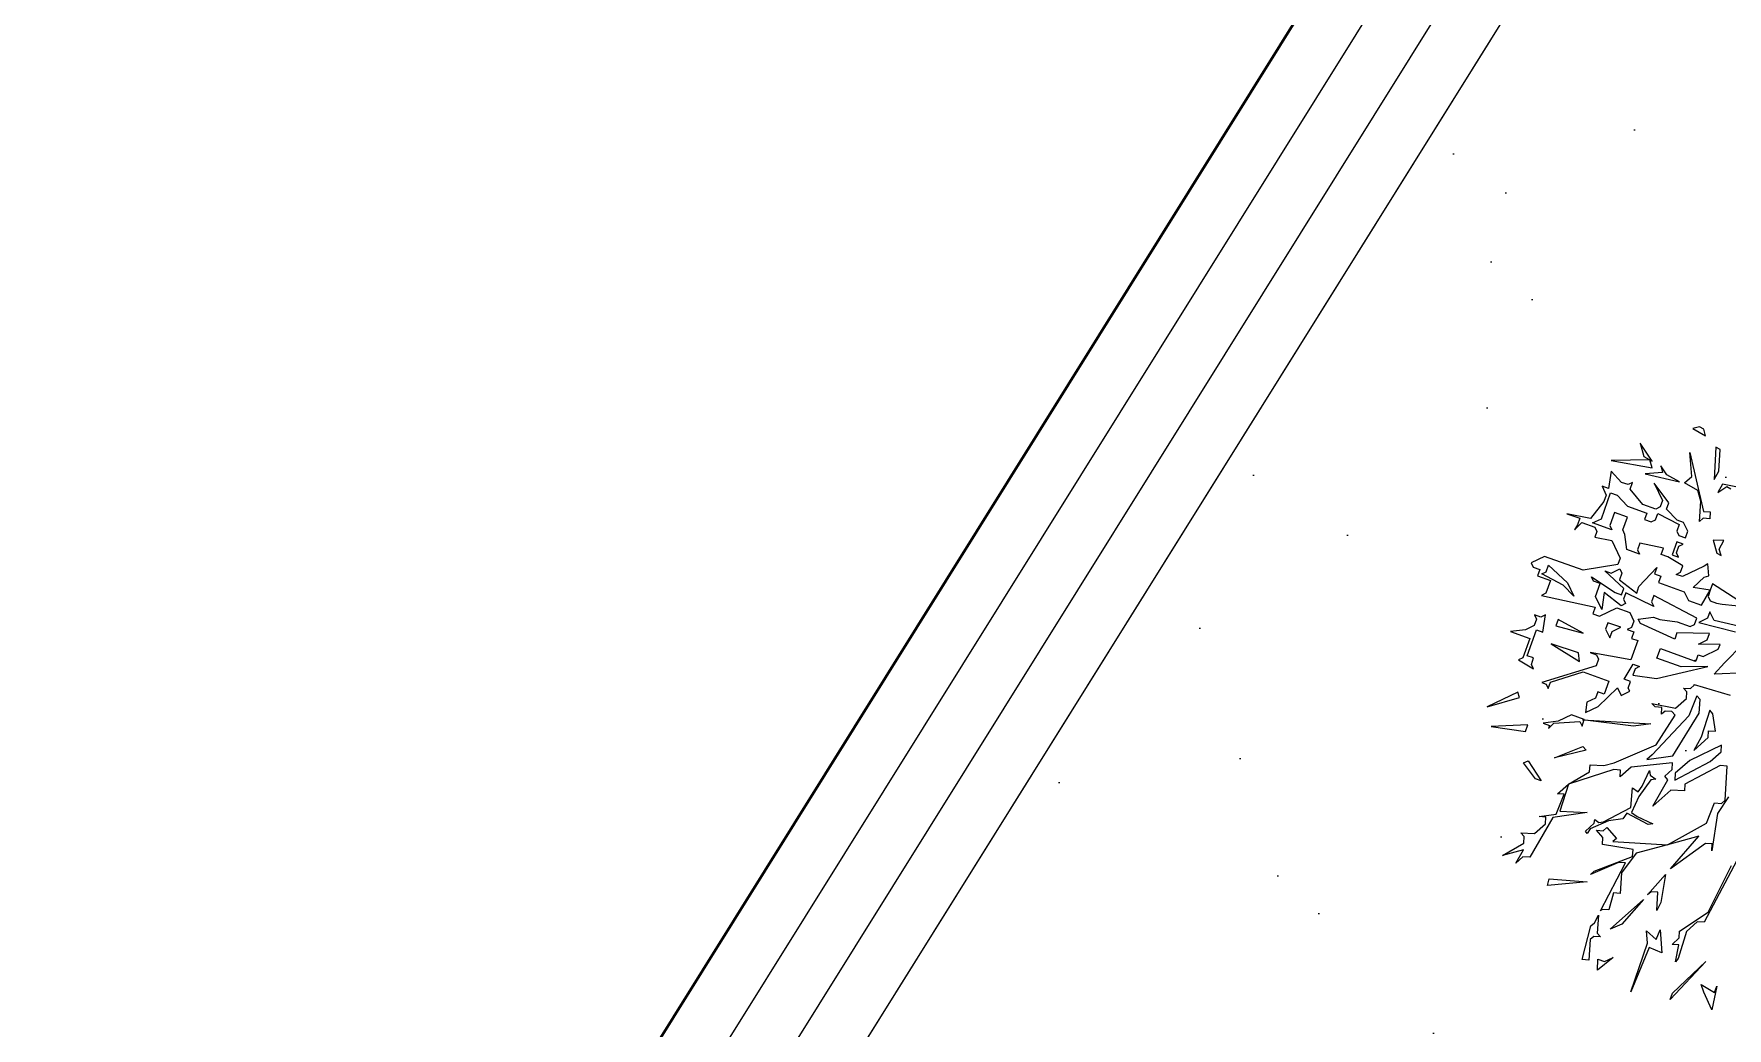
# Model space of a CAD drawing. Header units: millimetres. Extents: x -38151500 to -28914887, y -20564105 to -20349562.
# Drawn here: x -32290835 to -32287940, y -20497783 to -20496082 of the extents above; entities that cross this region are included whole.
import ezdxf
from ezdxf.xclip import XClip

# ---------------------------------------------------------------- set-up
doc = ezdxf.new("R2010")
doc.units = ezdxf.units.MM
doc.header["$MEASUREMENT"] = 0
doc.header["$XCLIPFRAME"] = 0
doc.layers.add('!!! ПОДОСНОВА', color=7, linetype='Continuous')
for name, color, linetype, lineweight in [('Новый_ГП_Граница участка_Ном._пера__1', 1, 'Continuous', 40), ('Новый_ГП_Ограждение_Ном._пера__152', 152, 'Continuous', 18), ('Новый_ГП_озеленение_газон_Ном._пера__74', 74, 'Continuous', 20), ('Новый_ГП_озеленение_газон_Ном._пера__94', 94, 'Continuous', 5), ('Новый_ГП_озеленение_кустарники_Ном._пера__10', 75, 'Continuous', 5), ('Чертеж_1_Новый_ГП_Топография_Ном._пера__253', 252, 'Continuous', 18)]:
    doc.layers.add(name, color=color, linetype=linetype, lineweight=lineweight)
doc.linetypes.add('МЕЖА', pattern='A,0,[7,РіРµРЅРїРїР»Р°РЅ 2025_06_18 dima РІР°СЂРёР°РЅС‚ 21.Shx,S=39.68254,R=0,X=0,Y=1.38778e-17],-5480,0', length=5480)
doc.linetypes.add('Новофедоровское_снт 28_07$0$МЕЖА', pattern='A,0,[5,РіРµРЅРїРїР»Р°РЅ 2025_06_18 dima РІР°СЂРёР°РЅС‚ 21.Shx,S=46.746032,R=0,X=0,Y=6.93889e-18],-6500,0', length=6500)
pattern_1 = [(37.5, (5813926.6, -7295.8), (-24.0004694, 734.119856), [0, -579.12, 0, -647.7, 0, -619.125]), (7.5, (5813926.6, -7295.8), (674.284925, 1075.23765), [0, -312.42, 0, -521.97, 0, -200.025]), (327.5, (5813458, -7295.8), (1186.488555, 2.155777), [0, -190.5, 0, -685.8, 0, -895.35]), (317.5, (5813458, -7295.8), (1145.334679, 334.393985), [0, -95.25, 0, -449.58, 0, -514.35])]

# ---------------------------------------------------------------- blocks, each defined once
blk = doc.blocks.new('Чертеж_5_1', base_point=(5813926.6, -7295.8))
at = {"layer": 'Чертеж_1_Новый_ГП_Топография_Ном._пера__253', "color": 252, "linetype": 'Новофедоровское_снт 28_07$0$МЕЖА', "lineweight": 18, "flags": 128}
blk.add_lwpolyline([(-32277303.4, -20473795.8), (-32257903.4, -20485775.8), (-32255433.4, -20481775.8), (-32250993.4, -20493825.8), (-32260723.4, -20507435.8), (-32259863.4, -20507995.8), (-32271223.4, -20523485.8), (-32271553.4, -20524025.8), (-32271823.4, -20523855.8), (-32296303.4, -20508275.8), (-32285623.4, -20491165.8), (-32287333.4, -20490045.8)], close=True, dxfattribs=at)

msp = doc.modelspace()

# ---------------------------------------------------------------- hatches: boundary and pattern name
at = {"layer": 'Новый_ГП_озеленение_газон_Ном._пера__74', "linetype": 'Continuous', "lineweight": 20}
h = msp.add_hatch(dxfattribs=at)
h.set_pattern_fill('AR_SAND_0003', color=74, style=0, pattern_type=2)
h.set_pattern_definition(pattern_1)
h.paths.add_polyline_path([(-32293694.96, -20504663.52), (-32291903.63, -20505783.03), (-32281275.83, -20488776.26), (-32284827.17, -20486556.57), (-32286924.7, -20489954.85), (-32285213.47, -20491075.66)])
h = msp.add_hatch(dxfattribs=at)
h.set_pattern_fill('AR_SAND_0003', color=74, style=0, pattern_type=2)
h.set_pattern_definition(pattern_1)
h.paths.add_polyline_path([(-32295187.89, -20507055.27), (-32295891.42, -20508182.38), (-32271650.86, -20523609.99), (-32271472.77, -20523318.57), (-32262368.35, -20510904.18), (-32264459.18, -20509597.51, -0.3182453), (-32269283.52, -20512515.76, -0.0136448), (-32271797.63, -20512471.26, 0.258872), (-32276124, -20514421.77, -0.3493763), (-32282189.52, -20515267.92, -0.1724048), (-32287351.04, -20507894.33, -0.0780291), (-32287587.46, -20504732.63, -0.2668386), (-32285174.3, -20501040.41, -0.0041241), (-32283066.91, -20500287.26, 0.3045295), (-32282279.76, -20499281.03, -0.0082483), (-32282381.92, -20498396.73), (-32285061.68, -20496722.07), (-32291058.51, -20506317.62), (-32290179.38, -20506867.03), (-32291662.99, -20509241.3)])

# ---------------------------------------------------------------- linework, layer by layer
at = {"layer": 'Новый_ГП_Граница участка_Ном._пера__1', "color": 1, "linetype": 'МЕЖА', "lineweight": 40}
msp.add_lwpolyline([(-32277303.38, -20473795.8), (-32257903.38, -20485775.8), (-32255433.38, -20481775.8), (-32250993.38, -20493825.8), (-32260723.38, -20507435.8), (-32259863.38, -20507995.8), (-32271223.38, -20523485.8), (-32271553.38, -20524025.8), (-32271823.38, -20523855.8), (-32296303.38, -20508275.8), (-32285623.38, -20491165.8), (-32287333.38, -20490045.8)], close=True, dxfattribs=at)
at = {"layer": 'Новый_ГП_Ограждение_Ном._пера__152', "color": 152, "linetype": 'Continuous', "lineweight": 18}
msp.add_lwpolyline([(-32277238.26, -20474071.07), (-32257838.29, -20486051.05), (-32255479.03, -20482230.38), (-32251217.65, -20493795.6), (-32261007.57, -20507489.41), (-32260149.7, -20508048.02), (-32271389.64, -20523374.32), (-32271618.64, -20523749.03), (-32296028.74, -20508213.52), (-32285350.11, -20491105.7), (-32287060.93, -20489985.17)], close=True, dxfattribs=at)
msp.add_lwpolyline([(-32293777.29, -20504795.4), (-32293946.95, -20504689.5), (-32285486.74, -20491135.75), (-32287197.16, -20490015.48), (-32284580.46, -20485776.07), (-32284410.81, -20485881.99), (-32286924.7, -20489954.85), (-32285213.47, -20491075.66), (-32293777.34, -20504795.49)], dxfattribs=at)
at = {"layer": 'Новый_ГП_озеленение_газон_Ном._пера__94', "color": 94, "linetype": 'Continuous', "lineweight": 5}
msp.add_lwpolyline([(-32284827.17, -20486556.57), (-32286924.7, -20489954.85), (-32285213.47, -20491075.66), (-32293694.96, -20504663.52), (-32291903.63, -20505783.03), (-32281275.83, -20488776.26)], close=True, dxfattribs=at)
at = {"layer": 'Новый_ГП_озеленение_кустарники_Ном._пера__10', "color": 75, "linetype": 'Continuous', "lineweight": 5}
for p, q in [((-32287987.39, -20496754.36), (-32287998.66, -20496757.48)), ((-32287998.66, -20496757.48), (-32287977.07, -20496769.71)), ((-32287980.19, -20496758.43), (-32287987.39, -20496754.36)), ((-32287977.07, -20496769.71), (-32287980.19, -20496758.43)), ((-32288068.21, -20496813.16), (-32288088.85, -20496782.46)), ((-32288088.85, -20496782.46), (-32288082.61, -20496805.01)), ((-32287959.55, -20496789.14), (-32287962.41, -20496844.55)), ((-32287952.35, -20496793.21), (-32287959.55, -20496789.14)), ((-32287954.26, -20496830.16), (-32287952.35, -20496793.21)), ((-32288072.26, -20496811.25), (-32288138.34, -20496812.14)), ((-32288138.34, -20496812.14), (-32288068.29, -20496824.67)), ((-32288082.61, -20496805.01), (-32288068.21, -20496813.16)), ((-32288068.29, -20496824.67), (-32288072.26, -20496811.25)), ((-32288043.5, -20496836.66), (-32288053.82, -20496821.31)), ((-32288053.82, -20496821.31), (-32288050.69, -20496832.59)), ((-32288000.55, -20496839.51), (-32288003.99, -20496798.29)), ((-32288003.99, -20496798.29), (-32287980.63, -20496899.27)), ((-32288138.72, -20496830.63), (-32288143.02, -20496860.15)), ((-32288120.6, -20496849.5), (-32288138.72, -20496830.63)), ((-32288109.58, -20496853.43), (-32288120.6, -20496849.5)), ((-32288102.11, -20496849.88), (-32288109.58, -20496853.43)), ((-32288106.04, -20496860.9), (-32288102.11, -20496849.88)), ((-32288050.69, -20496832.59), (-32288080.44, -20496834.75)), ((-32288080.44, -20496834.75), (-32288021.9, -20496848.89)), ((-32288039.91, -20496884.45), (-32288065.12, -20496850.64)), ((-32288065.12, -20496850.64), (-32288050.93, -20496880.53)), ((-32288021.9, -20496848.89), (-32288043.5, -20496836.66)), ((-32288012.92, -20496850.5), (-32288000.55, -20496839.51)), ((-32287990.25, -20496863.55), (-32288012.92, -20496850.5)), ((-32287962.41, -20496844.55), (-32287954.26, -20496830.16)), ((-32287948.01, -20496852.7), (-32287956.16, -20496867.1)), ((-32287922.34, -20496857.73), (-32287948.01, -20496852.7)), ((-32288155.17, -20496911.7), (-32288139.47, -20496867.62)), ((-32288143.02, -20496860.15), (-32288154.04, -20496856.22)), ((-32288154.04, -20496856.22), (-32288146.95, -20496871.17)), ((-32288146.95, -20496871.17), (-32288150.87, -20496882.19)), ((-32288139.47, -20496867.62), (-32288128.45, -20496871.54)), ((-32288128.45, -20496871.54), (-32288110.34, -20496890.42)), ((-32288084.37, -20496887.24), (-32288106.04, -20496860.9)), ((-32288050.93, -20496880.53), (-32288054.86, -20496891.55)), ((-32287985.44, -20496881.41), (-32287990.25, -20496863.55)), ((-32287987.5, -20496916.45), (-32287985.44, -20496881.41)), ((-32287956.16, -20496867.1), (-32287940.81, -20496856.78)), ((-32287940.81, -20496856.78), (-32287933.62, -20496860.86)), ((-32288173.67, -20496911.32), (-32288214.2, -20496903.1)), ((-32288214.2, -20496903.1), (-32288192.16, -20496910.95)), ((-32288150.87, -20496882.19), (-32288173.67, -20496911.32)), ((-32288132.76, -20496901.06), (-32288140.61, -20496923.1)), ((-32288110.72, -20496908.91), (-32288132.76, -20496901.06)), ((-32288118.57, -20496930.95), (-32288110.72, -20496908.91)), ((-32288110.34, -20496890.42), (-32288077.28, -20496902.19)), ((-32288062.33, -20496895.09), (-32288084.37, -20496887.24)), ((-32288077.28, -20496902.19), (-32288081.2, -20496913.21)), ((-32288062.71, -20496913.59), (-32288058.78, -20496902.57)), ((-32288054.86, -20496891.55), (-32288062.33, -20496895.09)), ((-32288058.78, -20496902.57), (-32288022.17, -20496921.82)), ((-32288043.84, -20496895.47), (-32288039.91, -20496884.45)), ((-32288025.72, -20496914.34), (-32288043.84, -20496895.47)), ((-32287980.63, -20496899.27), (-32287968.95, -20496899.96)), ((-32287968.95, -20496899.96), (-32287969.64, -20496911.64)), ((-32288201.19, -20496930.5), (-32288188.61, -20496918.42)), ((-32288196.09, -20496921.97), (-32288201.19, -20496930.5)), ((-32288192.16, -20496910.95), (-32288196.09, -20496921.97)), ((-32288188.61, -20496918.42), (-32288166.57, -20496926.27)), ((-32288170.12, -20496918.8), (-32288155.17, -20496911.7)), ((-32288137.06, -20496930.57), (-32288170.12, -20496918.8)), ((-32288166.57, -20496926.27), (-32288163.02, -20496933.74)), ((-32288163.02, -20496933.74), (-32288166.39, -20496943.19)), ((-32288140.61, -20496923.1), (-32288137.06, -20496930.57)), ((-32288115.02, -20496938.42), (-32288118.57, -20496930.95)), ((-32288111.85, -20496964.39), (-32288115.02, -20496938.42)), ((-32288081.2, -20496913.21), (-32288070.18, -20496917.14)), ((-32288070.18, -20496917.14), (-32288062.71, -20496913.59)), ((-32288022.17, -20496921.82), (-32288026.1, -20496932.84)), ((-32288026.1, -20496932.84), (-32288022.55, -20496940.31)), ((-32288014.7, -20496918.27), (-32288025.72, -20496914.34)), ((-32288007.61, -20496933.21), (-32288014.7, -20496918.27)), ((-32288011.53, -20496944.23), (-32288007.61, -20496933.21)), ((-32287981.31, -20496910.95), (-32287987.5, -20496916.45)), ((-32287969.64, -20496911.64), (-32287981.31, -20496910.95)), ((-32288166.39, -20496943.19), (-32288137.44, -20496949.07)), ((-32288137.44, -20496949.07), (-32288123.25, -20496978.96)), ((-32288089.81, -20496972.24), (-32288111.85, -20496964.39)), ((-32288089.43, -20496953.74), (-32288093.35, -20496964.77)), ((-32288093.35, -20496964.77), (-32288089.81, -20496972.24)), ((-32288048.9, -20496961.97), (-32288089.43, -20496953.74)), ((-32288052.82, -20496972.99), (-32288048.9, -20496961.97)), ((-32288026.48, -20496951.33), (-32288034.33, -20496973.37)), ((-32288026.85, -20496969.82), (-32288022.93, -20496958.8)), ((-32288015.46, -20496955.25), (-32288026.48, -20496951.33)), ((-32288022.93, -20496958.8), (-32288015.46, -20496955.25)), ((-32288022.55, -20496940.31), (-32288011.53, -20496944.23)), ((-32287945.58, -20496949.14), (-32287964.05, -20496948.19)), ((-32287964.05, -20496948.19), (-32287957.81, -20496970.74)), ((-32287953.73, -20496963.54), (-32287945.58, -20496949.14)), ((-32287950.61, -20496974.81), (-32287953.73, -20496963.54)), ((-32288252.7, -20496976.31), (-32288275.12, -20496986.96)), ((-32288275.12, -20496986.96), (-32288271.57, -20496994.43)), ((-32288271.57, -20496994.43), (-32288260.55, -20496998.36)), ((-32288186.58, -20496999.86), (-32288252.7, -20496976.31)), ((-32288249.53, -20497002.28), (-32288245.6, -20496991.26)), ((-32288245.6, -20496991.26), (-32288212.92, -20497021.53)), ((-32288127.17, -20496989.98), (-32288186.58, -20496999.86)), ((-32288138.57, -20497004.54), (-32288123.62, -20496997.45)), ((-32288123.25, -20496978.96), (-32288127.17, -20496989.98)), ((-32288123.62, -20496997.45), (-32288120.08, -20497004.92)), ((-32288090.94, -20497027.72), (-32288060.67, -20496995.03)), ((-32288060.67, -20496995.03), (-32288064.6, -20497006.05)), ((-32288041.8, -20496976.92), (-32288052.82, -20496972.99)), ((-32288016.21, -20496992.24), (-32288041.8, -20496976.92)), ((-32288034.33, -20496973.37), (-32288023.31, -20496977.3)), ((-32288023.31, -20496977.3), (-32288026.85, -20496969.82)), ((-32288020.14, -20497003.26), (-32288016.21, -20496992.24)), ((-32287979.22, -20496993), (-32288016.59, -20497010.73)), ((-32287973.44, -20496989.04), (-32287979.22, -20496993)), ((-32287971.34, -20497009.6), (-32287973.44, -20496989.04)), ((-32287957.81, -20496970.74), (-32287950.61, -20496974.81)), ((-32288260.55, -20496998.36), (-32288264.47, -20497009.38)), ((-32288264.47, -20497009.38), (-32288242.43, -20497017.23)), ((-32288257, -20497005.83), (-32288249.53, -20497002.28)), ((-32288220.39, -20497025.08), (-32288257, -20497005.83)), ((-32288242.43, -20497017.23), (-32288250.28, -20497039.27)), ((-32288202.28, -20497043.95), (-32288220.39, -20497025.08)), ((-32288212.92, -20497021.53), (-32288202.28, -20497043.95)), ((-32288168.46, -20497018.74), (-32288172.01, -20497011.26)), ((-32288172.01, -20497011.26), (-32288131.85, -20497037.98)), ((-32288157.44, -20497022.66), (-32288168.46, -20497018.74)), ((-32288165.29, -20497044.7), (-32288157.44, -20497022.66)), ((-32288116.9, -20497030.89), (-32288149.59, -20497000.62)), ((-32288149.59, -20497000.62), (-32288138.57, -20497004.54)), ((-32288120.08, -20497004.92), (-32288124, -20497015.94)), ((-32288124, -20497015.94), (-32288094.86, -20497038.74)), ((-32288064.6, -20497006.05), (-32288053.57, -20497009.98)), ((-32288053.57, -20497009.98), (-32288057.5, -20497021)), ((-32288057.5, -20497021), (-32288013.42, -20497036.7)), ((-32288027.61, -20497006.81), (-32288020.14, -20497003.26)), ((-32288016.59, -20497010.73), (-32288027.61, -20497006.81)), ((-32287998.47, -20497029.6), (-32287979.6, -20497011.49)), ((-32287979.6, -20497011.49), (-32287971.34, -20497009.6)), ((-32287965.03, -20497022.89), (-32287968.96, -20497033.91)), ((-32287904.49, -20497062.46), (-32287965.03, -20497022.89)), ((-32288250.28, -20497039.27), (-32288257.76, -20497042.81)), ((-32288257.76, -20497042.81), (-32288165.67, -20497063.19)), ((-32288154.65, -20497067.12), (-32288165.29, -20497044.7)), ((-32288150.34, -20497037.61), (-32288154.65, -20497067.12)), ((-32288121.21, -20497060.4), (-32288150.34, -20497037.61)), ((-32288131.85, -20497037.98), (-32288120.83, -20497041.91)), ((-32288120.83, -20497041.91), (-32288116.9, -20497030.89)), ((-32288113.36, -20497038.36), (-32288117.28, -20497049.38)), ((-32288117.28, -20497049.38), (-32288113.73, -20497056.85)), ((-32288065.73, -20497061.53), (-32288113.36, -20497038.36)), ((-32288094.86, -20497038.74), (-32288090.94, -20497027.72)), ((-32288065.35, -20497043.04), (-32288069.28, -20497054.06)), ((-32288069.28, -20497054.06), (-32288065.73, -20497061.53)), ((-32287992.13, -20497081.54), (-32288065.35, -20497043.04)), ((-32288013.42, -20497036.7), (-32288006.32, -20497051.65)), ((-32288006.32, -20497051.65), (-32287984.28, -20497059.5)), ((-32287968.96, -20497033.91), (-32287998.47, -20497029.6)), ((-32287984.28, -20497059.5), (-32287968.96, -20497033.91)), ((-32287968.96, -20497033.91), (-32287972.88, -20497044.93)), ((-32287972.88, -20497044.93), (-32287969.34, -20497052.4)), ((-32287969.34, -20497052.4), (-32287958.32, -20497056.33)), ((-32288265.98, -20497083.35), (-32288269.91, -20497094.37)), ((-32288258.51, -20497079.8), (-32288269.53, -20497075.88)), ((-32288269.53, -20497075.88), (-32288265.98, -20497083.35)), ((-32288251.04, -20497076.25), (-32288258.51, -20497079.8)), ((-32288255.34, -20497105.77), (-32288251.04, -20497076.25)), ((-32288229, -20497084.1), (-32288232.92, -20497095.12)), ((-32288186.14, -20497107.64), (-32288229, -20497084.1)), ((-32288165.67, -20497063.19), (-32288169.59, -20497074.22)), ((-32288169.59, -20497074.22), (-32288158.57, -20497078.14)), ((-32288158.57, -20497078.14), (-32288128.68, -20497063.95)), ((-32288128.68, -20497063.95), (-32288106.64, -20497071.8)), ((-32288113.73, -20497056.85), (-32288121.21, -20497060.4)), ((-32288106.64, -20497071.8), (-32288099.54, -20497086.75)), ((-32288092.07, -20497083.2), (-32288066.1, -20497080.03)), ((-32288088.52, -20497090.67), (-32288092.07, -20497083.2)), ((-32288066.1, -20497080.03), (-32288055.08, -20497083.95)), ((-32288055.08, -20497083.95), (-32288025.57, -20497088.25)), ((-32287996.06, -20497092.56), (-32287992.13, -20497081.54)), ((-32287973.64, -20497081.91), (-32287988.58, -20497089.01)), ((-32287969.71, -20497070.89), (-32287973.64, -20497081.91)), ((-32287962.62, -20497085.84), (-32287969.71, -20497070.89)), ((-32287958.32, -20497056.33), (-32287948.48, -20497057.76)), ((-32287948.48, -20497057.76), (-32287904.49, -20497062.46)), ((-32288284.85, -20497101.46), (-32288310.82, -20497104.64)), ((-32288310.82, -20497104.64), (-32288277.76, -20497116.41)), ((-32288269.91, -20497094.37), (-32288284.85, -20497101.46)), ((-32288282.06, -20497145.92), (-32288266.36, -20497101.84)), ((-32288266.36, -20497101.84), (-32288255.34, -20497105.77)), ((-32288232.92, -20497095.12), (-32288186.14, -20497107.64)), ((-32288144, -20497089.54), (-32288147.93, -20497100.56)), ((-32288147.93, -20497100.56), (-32288140.83, -20497115.5)), ((-32288121.96, -20497097.39), (-32288144, -20497089.54)), ((-32288140.83, -20497115.5), (-32288136.91, -20497104.48)), ((-32288136.91, -20497104.48), (-32288121.96, -20497097.39)), ((-32288103.47, -20497097.77), (-32288110.94, -20497101.31)), ((-32288110.94, -20497101.31), (-32288099.92, -20497105.24)), ((-32288099.92, -20497105.24), (-32288103.85, -20497116.26)), ((-32288099.54, -20497086.75), (-32288103.47, -20497097.77)), ((-32288029.87, -20497117.77), (-32288088.52, -20497090.67)), ((-32288025.95, -20497106.75), (-32288029.87, -20497117.77)), ((-32287970.47, -20497107.88), (-32288025.95, -20497106.75)), ((-32288025.57, -20497088.25), (-32288003.53, -20497096.1)), ((-32288003.53, -20497096.1), (-32287996.06, -20497092.56)), ((-32287988.58, -20497089.01), (-32287926.01, -20497105.09)), ((-32287974.39, -20497118.9), (-32287970.47, -20497107.88)), ((-32287911.06, -20497097.99), (-32287962.62, -20497085.84)), ((-32288277.76, -20497116.41), (-32288289.53, -20497149.47)), ((-32288241.35, -20497125.63), (-32288192.89, -20497155.61)), ((-32288194.15, -20497141.16), (-32288241.35, -20497125.63)), ((-32288192.89, -20497155.61), (-32288194.15, -20497141.16)), ((-32288104.6, -20497153.25), (-32288174.65, -20497140.72)), ((-32288174.65, -20497140.72), (-32288163.63, -20497144.64)), ((-32288092.83, -20497120.18), (-32288104.6, -20497153.25)), ((-32288103.85, -20497116.26), (-32288092.83, -20497120.18)), ((-32288060.14, -20497150.45), (-32288054.25, -20497133.92)), ((-32288054.25, -20497133.92), (-32287996.4, -20497154.53)), ((-32287989.34, -20497126), (-32287974.39, -20497118.9)), ((-32287952.35, -20497126.75), (-32287989.34, -20497126)), ((-32287981.45, -20497147.43), (-32287955.3, -20497135.02)), ((-32287955.3, -20497135.02), (-32287952.35, -20497126.75)), ((-32287944.59, -20497158.06), (-32287913.53, -20497126.41)), ((-32288289.53, -20497149.47), (-32288297.01, -20497153.02)), ((-32288297.01, -20497153.02), (-32288271.42, -20497168.34)), ((-32288271.04, -20497149.85), (-32288282.06, -20497145.92)), ((-32288274.96, -20497160.87), (-32288271.04, -20497149.85)), ((-32288271.42, -20497168.34), (-32288274.96, -20497160.87)), ((-32288164.01, -20497163.13), (-32288257.1, -20497192.07)), ((-32288160.08, -20497152.11), (-32288164.01, -20497163.13)), ((-32288163.63, -20497144.64), (-32288160.08, -20497152.11)), ((-32288116.38, -20497186.31), (-32288101.05, -20497160.72)), ((-32288097.51, -20497168.19), (-32288101.43, -20497179.21)), ((-32288101.05, -20497160.72), (-32288090.03, -20497164.64)), ((-32288090.03, -20497164.64), (-32288097.51, -20497168.19)), ((-32288060.85, -20497185.13), (-32287973.08, -20497164.17)), ((-32288018.81, -20497165.17), (-32288060.14, -20497150.45)), ((-32287973.08, -20497164.17), (-32288018.81, -20497165.17)), ((-32287996.4, -20497154.53), (-32287992.66, -20497152.75)), ((-32287992.66, -20497152.75), (-32287996.4, -20497154.53)), ((-32287996.4, -20497154.53), (-32287993.64, -20497155.51)), ((-32287993.64, -20497155.51), (-32287992.66, -20497152.75)), ((-32287992.66, -20497152.75), (-32287989.72, -20497144.49)), ((-32287989.72, -20497144.49), (-32287981.45, -20497147.43)), ((-32287962.12, -20497177.27), (-32287944.59, -20497158.06)), ((-32288257.1, -20497192.07), (-32288249.75, -20497194.69)), ((-32288249.75, -20497194.69), (-32288246.21, -20497202.16)), ((-32288246.21, -20497202.16), (-32288242.28, -20497191.14)), ((-32288242.28, -20497191.14), (-32288186.42, -20497173.78)), ((-32288186.42, -20497173.78), (-32288142.34, -20497189.48)), ((-32288142.34, -20497189.48), (-32288150.19, -20497211.52)), ((-32288105.36, -20497190.23), (-32288116.38, -20497186.31)), ((-32288109.28, -20497201.25), (-32288105.36, -20497190.23)), ((-32288101.43, -20497179.21), (-32288060.85, -20497185.13)), ((-32288002.87, -20497202.07), (-32287996.69, -20497196.58)), ((-32287996.69, -20497196.58), (-32287996.38, -20497195.38)), ((-32287996.38, -20497195.38), (-32287935.09, -20497213.4)), ((-32287908.47, -20497175.36), (-32287962.12, -20497177.27)), ((-32288298.14, -20497208.5), (-32288350.45, -20497233.33)), ((-32288350.45, -20497233.33), (-32288294.98, -20497217.59)), ((-32288294.98, -20497217.59), (-32288298.14, -20497208.5)), ((-32288180.08, -20497225.71), (-32288182.59, -20497242.92)), ((-32288165.14, -20497218.61), (-32288180.08, -20497225.71)), ((-32288161.21, -20497207.59), (-32288165.14, -20497218.61)), ((-32288150.19, -20497211.52), (-32288161.21, -20497207.59)), ((-32288160.8, -20497232.58), (-32288127.77, -20497200.87)), ((-32288127.77, -20497200.87), (-32288121.57, -20497213.95)), ((-32288121.57, -20497213.95), (-32288106.62, -20497206.86)), ((-32288106.62, -20497206.86), (-32288109.28, -20497201.25)), ((-32288063.32, -20497233.68), (-32288068.82, -20497227.5)), ((-32288068.82, -20497227.5), (-32288028.29, -20497235.74)), ((-32288028.29, -20497235.74), (-32288009.74, -20497219.25)), ((-32288009.06, -20497207.57), (-32288014.55, -20497201.39)), ((-32288014.55, -20497201.39), (-32288002.87, -20497202.07)), ((-32288009.74, -20497219.25), (-32288009.06, -20497207.57)), ((-32287991.88, -20497214.44), (-32288005.62, -20497248.79)), ((-32287986.39, -20497220.62), (-32287991.88, -20497214.44)), ((-32287987.76, -20497243.98), (-32287986.39, -20497220.62)), ((-32288228.84, -20497258.02), (-32288254.81, -20497261.19)), ((-32288206.43, -20497247.37), (-32288228.84, -20497258.02)), ((-32288184.39, -20497255.22), (-32288206.43, -20497247.37)), ((-32288188.31, -20497266.24), (-32288184.39, -20497255.22)), ((-32288100.42, -20497266.66), (-32288187.66, -20497255.67)), ((-32288187.66, -20497255.67), (-32288070.88, -20497262.53)), ((-32288182.59, -20497242.92), (-32288160.8, -20497232.58)), ((-32288005.62, -20497248.79), (-32288068.13, -20497315.43)), ((-32288051.65, -20497234.36), (-32288063.32, -20497233.68)), ((-32288061.26, -20497298.25), (-32288028.98, -20497247.42)), ((-32288052.33, -20497246.04), (-32288051.65, -20497234.36)), ((-32288046.15, -20497240.55), (-32288052.33, -20497246.04)), ((-32288034.47, -20497241.23), (-32288046.15, -20497240.55)), ((-32288028.98, -20497247.42), (-32288034.47, -20497241.23)), ((-32288033.09, -20497317.49), (-32287987.76, -20497243.98)), ((-32287969.9, -20497239.17), (-32287984.32, -20497285.2)), ((-32287964.4, -20497245.35), (-32287969.9, -20497239.17)), ((-32287960.28, -20497274.89), (-32287964.4, -20497245.35)), ((-32288280.78, -20497264.36), (-32288343.73, -20497266.77)), ((-32288343.73, -20497266.77), (-32288284.7, -20497275.38)), ((-32288284.7, -20497275.38), (-32288280.78, -20497264.36)), ((-32288254.81, -20497261.19), (-32288243.79, -20497265.11)), ((-32288245.75, -20497270.62), (-32288236.32, -20497261.56)), ((-32288243.79, -20497265.11), (-32288245.75, -20497270.62)), ((-32288236.32, -20497261.56), (-32288191.86, -20497258.77)), ((-32288191.86, -20497258.77), (-32288188.31, -20497266.24)), ((-32288070.88, -20497262.53), (-32288100.42, -20497266.66)), ((-32287984.32, -20497285.2), (-32287997.37, -20497307.87)), ((-32287997.37, -20497307.87), (-32287972.64, -20497285.88)), ((-32287972.64, -20497285.88), (-32287971.96, -20497274.2)), ((-32287971.96, -20497274.2), (-32287960.28, -20497274.89)), ((-32288235.28, -20497320.86), (-32288186.84, -20497301.1)), ((-32288181.45, -20497307.37), (-32288235.28, -20497320.86)), ((-32288186.84, -20497301.1), (-32288181.45, -20497307.37)), ((-32288133.39, -20497329.17), (-32288061.26, -20497298.25)), ((-32288068.13, -20497315.43), (-32288077.4, -20497323.67)), ((-32287949.97, -20497298.93), (-32288004.24, -20497325.04)), ((-32287969.2, -20497327.1), (-32287950.66, -20497310.61)), ((-32287950.66, -20497310.61), (-32287949.97, -20497298.93)), ((-32288288.27, -20497329.03), (-32288280.64, -20497325.85)), ((-32288267.92, -20497356.4), (-32288288.27, -20497329.03)), ((-32288280.64, -20497325.85), (-32288258, -20497359.95)), ((-32288134.07, -20497340.85), (-32288211.7, -20497365.59)), ((-32288211.7, -20497365.59), (-32288175.29, -20497344.29)), ((-32288175.29, -20497344.29), (-32288174.61, -20497332.61)), ((-32288174.61, -20497332.61), (-32288151.25, -20497333.98)), ((-32288151.25, -20497333.98), (-32288133.39, -20497329.17)), ((-32288122.4, -20497341.54), (-32288134.07, -20497340.85)), ((-32288104.53, -20497336.73), (-32288123.08, -20497353.21)), ((-32288123.08, -20497353.21), (-32288122.4, -20497341.54)), ((-32288033.78, -20497329.16), (-32288104.53, -20497336.73)), ((-32288085.55, -20497369.26), (-32288073.06, -20497342.18)), ((-32288077.4, -20497323.67), (-32288033.09, -20497317.49)), ((-32288073.06, -20497342.18), (-32288071.78, -20497350.35)), ((-32288046.83, -20497351.84), (-32288034.46, -20497340.84)), ((-32288034.46, -20497340.84), (-32288033.78, -20497329.16)), ((-32288029.65, -20497358.7), (-32287969.2, -20497327.1)), ((-32288004.24, -20497325.04), (-32288028.97, -20497347.03)), ((-32287952.03, -20497333.97), (-32288012.48, -20497365.57)), ((-32287940.35, -20497334.65), (-32287952.03, -20497333.97)), ((-32287943.78, -20497393.05), (-32287940.35, -20497334.65)), ((-32288258, -20497359.95), (-32288267.92, -20497356.4)), ((-32288230.25, -20497382.07), (-32288211.7, -20497365.59)), ((-32288211.7, -20497365.59), (-32288226.12, -20497411.61)), ((-32288104.93, -20497405.8), (-32288101.9, -20497371.83)), ((-32288101.9, -20497371.83), (-32288092.44, -20497378.72)), ((-32288092.44, -20497378.72), (-32288085.55, -20497369.26)), ((-32288070.49, -20497358.52), (-32288091.16, -20497386.89)), ((-32288071.78, -20497350.35), (-32288062.32, -20497357.24)), ((-32288062.32, -20497357.24), (-32288070.49, -20497358.52)), ((-32288067.43, -20497403.36), (-32288041.33, -20497358.02)), ((-32288041.33, -20497358.02), (-32288046.83, -20497351.84)), ((-32288028.97, -20497347.03), (-32288029.65, -20497358.7)), ((-32288012.48, -20497365.57), (-32288013.17, -20497377.25)), ((-32288232.3, -20497417.11), (-32288218.57, -20497382.76)), ((-32288218.57, -20497382.76), (-32288230.25, -20497382.07)), ((-32288091.16, -20497386.89), (-32288103.65, -20497413.98)), ((-32288036.52, -20497375.88), (-32288067.43, -20497403.36)), ((-32288013.17, -20497377.25), (-32288036.52, -20497375.88)), ((-32287975.38, -20497432.2), (-32287961.64, -20497397.86)), ((-32287961.64, -20497397.86), (-32287949.96, -20497398.54)), ((-32287937.6, -20497387.55), (-32287956.83, -20497415.72)), ((-32287949.96, -20497398.54), (-32287943.78, -20497393.05)), ((-32288238.49, -20497422.61), (-32288277.64, -20497490.62)), ((-32288261.84, -20497421.23), (-32288232.3, -20497417.11)), ((-32288250.17, -20497421.92), (-32288261.84, -20497421.23)), ((-32288250.85, -20497433.6), (-32288250.17, -20497421.92)), ((-32288179.41, -20497414.36), (-32288238.49, -20497422.61)), ((-32288226.12, -20497411.61), (-32288179.41, -20497414.36)), ((-32288143.22, -20497428.57), (-32288174.63, -20497441.88)), ((-32288167.74, -20497432.42), (-32288166.66, -20497425.97)), ((-32288166.66, -20497425.97), (-32288159.57, -20497431.14)), ((-32288159.57, -20497431.14), (-32288151.4, -20497429.85)), ((-32288151.4, -20497429.85), (-32288104.93, -20497405.8)), ((-32288118.71, -20497424.72), (-32288143.22, -20497428.57)), ((-32288111.82, -20497415.26), (-32288118.71, -20497424.72)), ((-32288075.28, -20497434.64), (-32288111.82, -20497415.26)), ((-32288103.65, -20497413.98), (-32288094.19, -20497420.86)), ((-32288094.19, -20497420.86), (-32288067.11, -20497433.35)), ((-32287956.83, -20497415.72), (-32287966.45, -20497479.6)), ((-32288287.26, -20497454.9), (-32288292.75, -20497448.71)), ((-32288292.75, -20497448.71), (-32288269.4, -20497450.09)), ((-32288287.94, -20497466.58), (-32288287.26, -20497454.9)), ((-32288269.4, -20497450.09), (-32288250.85, -20497433.6)), ((-32288182.32, -20497445.83), (-32288167.74, -20497432.42)), ((-32288179.38, -20497450.2), (-32288182.32, -20497445.83)), ((-32288174.63, -20497441.88), (-32288179.38, -20497450.2)), ((-32288152.61, -20497456.95), (-32288163.61, -20497444.58)), ((-32288163.61, -20497444.58), (-32288151.93, -20497445.27)), ((-32288153.3, -20497468.63), (-32288152.61, -20497456.95)), ((-32288151.93, -20497445.27), (-32288145.75, -20497439.77)), ((-32288145.75, -20497439.77), (-32288129.26, -20497458.32)), ((-32288129.26, -20497458.32), (-32288135.44, -20497463.82)), ((-32288067.11, -20497433.35), (-32288075.28, -20497434.64)), ((-32288042.01, -20497469.31), (-32287975.38, -20497432.2)), ((-32287988.43, -20497454.88), (-32288042.01, -20497469.31)), ((-32288037.28, -20497510.6), (-32287988.43, -20497454.88)), ((-32288324.35, -20497487.87), (-32288287.94, -20497466.58)), ((-32288288.63, -20497478.25), (-32288324.35, -20497487.87)), ((-32288301.68, -20497500.92), (-32288288.63, -20497478.25)), ((-32288167.72, -20497514.65), (-32288101.78, -20497489.23)), ((-32288101.09, -20497477.55), (-32288153.3, -20497468.63)), ((-32288135.44, -20497463.82), (-32288042.01, -20497469.31)), ((-32288095.59, -20497483.74), (-32288121.01, -20497517.4)), ((-32288101.78, -20497489.23), (-32288101.09, -20497477.55)), ((-32288042.01, -20497469.31), (-32288095.59, -20497483.74)), ((-32287977.44, -20497467.24), (-32288037.28, -20497510.6)), ((-32287913.55, -20497476.85), (-32287979.49, -20497601.89)), ((-32287965.76, -20497467.93), (-32287977.44, -20497467.24)), ((-32287966.45, -20497479.6), (-32287965.76, -20497467.93)), ((-32288289.32, -20497489.93), (-32288301.68, -20497500.92)), ((-32288277.64, -20497490.62), (-32288289.32, -20497489.93)), ((-32288125.82, -20497499.54), (-32288173.91, -20497520.15)), ((-32288173.91, -20497520.15), (-32288167.72, -20497514.65)), ((-32288156.45, -20497582.11), (-32288114.14, -20497500.22)), ((-32288114.14, -20497500.22), (-32288125.82, -20497499.54)), ((-32288121.01, -20497517.4), (-32288123.07, -20497552.43)), ((-32287972.62, -20497584.71), (-32287932.78, -20497505.02)), ((-32288247.25, -20497539.02), (-32288244.66, -20497527.71)), ((-32288179.26, -20497532.64), (-32288247.25, -20497539.02)), ((-32288244.66, -20497527.71), (-32288179.26, -20497532.64)), ((-32288076.35, -20497555.18), (-32288045.42, -20497519.89)), ((-32288045.42, -20497519.89), (-32288053.68, -20497568.23)), ((-32288134.75, -20497551.75), (-32288142.3, -20497580.6)), ((-32288140.15, -20497613.83), (-32288083.29, -20497563.09)), ((-32288123.07, -20497552.43), (-32288134.75, -20497551.75)), ((-32288083.29, -20497563.09), (-32288120.32, -20497605.33)), ((-32288070.17, -20497549.68), (-32288076.35, -20497555.18)), ((-32288058.49, -20497550.37), (-32288070.17, -20497549.68)), ((-32288060.32, -20497581.51), (-32288058.49, -20497550.37)), ((-32288053.68, -20497568.23), (-32288060.32, -20497581.51)), ((-32288173.21, -20497608.08), (-32288167.03, -20497602.59)), ((-32288167.03, -20497602.59), (-32288160.42, -20497589.79)), ((-32288160.42, -20497589.79), (-32288162.22, -20497620.45)), ((-32288153.98, -20497579.91), (-32288156.45, -20497582.11)), ((-32288142.3, -20497580.6), (-32288153.98, -20497579.91)), ((-32288120.32, -20497605.33), (-32288140.15, -20497613.83)), ((-32288021.39, -20497617), (-32287972.62, -20497584.71)), ((-32287991.17, -20497601.2), (-32288009.71, -20497617.69)), ((-32287979.49, -20497601.89), (-32287991.17, -20497601.2)), ((-32288188.32, -20497665.79), (-32288173.21, -20497608.08)), ((-32288174.58, -20497631.44), (-32288176.64, -20497666.47)), ((-32288168.4, -20497625.94), (-32288174.58, -20497631.44)), ((-32288156.72, -20497626.63), (-32288168.4, -20497625.94)), ((-32288162.22, -20497620.45), (-32288156.72, -20497626.63)), ((-32288076.6, -20497637.48), (-32288078.12, -20497616.6)), ((-32288078.12, -20497616.6), (-32288061.33, -20497631.12)), ((-32288061.33, -20497631.12), (-32288054.64, -20497614.9)), ((-32288054.64, -20497614.9), (-32288051.79, -20497654.03)), ((-32288034.44, -20497639.67), (-32288022.08, -20497628.68)), ((-32288009.71, -20497617.69), (-32288024.14, -20497663.72)), ((-32288022.08, -20497628.68), (-32288021.39, -20497617)), ((-32288135.13, -20497662.21), (-32288161.59, -20497683.73)), ((-32288150.11, -20497669.23), (-32288135.13, -20497662.21)), ((-32288104.63, -20497720.82), (-32288076.6, -20497637.48)), ((-32288073.42, -20497645.11), (-32288104.63, -20497720.82)), ((-32288051.79, -20497654.03), (-32288073.42, -20497645.11)), ((-32288022.76, -20497640.36), (-32288034.44, -20497639.67)), ((-32288028.65, -20497669.31), (-32288022.76, -20497640.36)), ((-32288176.64, -20497666.47), (-32288188.32, -20497665.79)), ((-32288161.59, -20497683.73), (-32288161.11, -20497665.24)), ((-32288161.11, -20497665.24), (-32288150.11, -20497669.23)), ((-32287976.59, -20497669.07), (-32288037.47, -20497734.12)), ((-32288033.49, -20497723.12), (-32287976.59, -20497669.07)), ((-32288024.14, -20497663.72), (-32288028.65, -20497669.31)), ((-32287980.13, -20497721.67), (-32287984.46, -20497708.31)), ((-32287984.46, -20497708.31), (-32287961.64, -20497722.14)), ((-32287957.66, -20497711.14), (-32287966.1, -20497751.63)), ((-32287961.64, -20497722.14), (-32287957.66, -20497711.14)), ((-32288037.47, -20497734.12), (-32288033.49, -20497723.12)), ((-32287966.1, -20497751.63), (-32287980.13, -20497721.67))]:
    msp.add_line(p, q, dxfattribs=at)

# ---------------------------------------------------------------- block references
at = {"layer": '!!! ПОДОСНОВА', "color": 252, "linetype": 'Continuous', "lineweight": 40}
ref = msp.add_blockref('Чертеж_5_1', (5813926.62, -7295.8), dxfattribs=at)
XClip(ref).set_block_clipping_path([(-32342847.3118521906, -20426134.2498699203), (-32342847.3118521906, -20517391.6082299612), (-32320266.7422028184, -20517391.6082299612), (-32314873.6045184806, -20528511.4797440507), (-32229507.7408887595, -20528511.4797440507), (-32229507.7408887595, -20426017.5390227698)])

doc.saveas('drawing.dxf')
